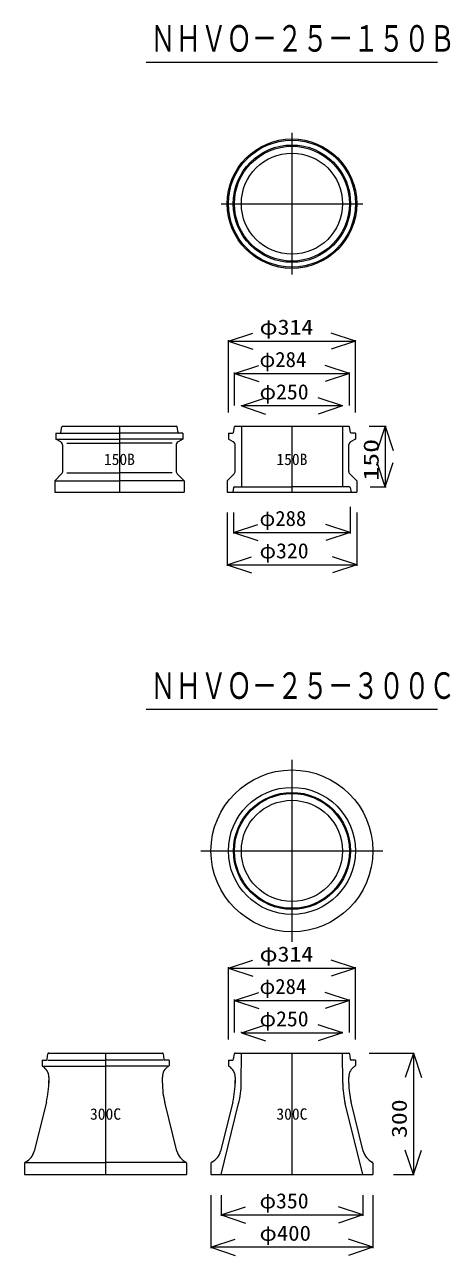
# Model space of a CAD drawing. Units: millimetres, scale not verified. Extents: x -6861 to 6861, y -3554 to 3095.
# Drawn here: x -3386 to -2334, y -549 to 2494 of the extents above; entities that cross this region are included whole.
import ezdxf
from ezdxf.enums import TextEntityAlignment as Align

# ---------------------------------------------------------------- set-up
doc = ezdxf.new("R2010")
doc.units = ezdxf.units.MM
doc.header["$LTSCALE"] = 20
for name, color, linetype, lineweight in [('0-0_0', 7, 'Continuous', 18), ('0-3_TEMP', 3, 'Continuous', 18), ('0-4_細線', 7, 'Continuous', 18)]:
    doc.layers.add(name, color=color, linetype=linetype, lineweight=lineweight)
doc.layers.add('0-7_注釈', color=1, linetype='Continuous')
doc.styles.add('ＭＳ ゴシック', font='')
doc.styles.get('ＭＳ ゴシック').set_extended_font_data('MS Gothic')

msp = doc.modelspace()

# ---------------------------------------------------------------- linework, layer by layer
at = {"layer": '0-0_0'}
for p, q in [((-3085.84, 2401.07), (-2365.84, 2401.07)), ((-2725.84, 2226.07), (-2725.84, 1876.07)), ((-2900.84, 2051.07), (-2550.84, 2051.07)), ((-2882.84, 1711.07), (-2822.84, 1731.07)), ((-2882.84, 1534.87), (-2882.84, 1713.36)), ((-2882.84, 1711.07), (-2568.84, 1711.07)), ((-2882.84, 1711.07), (-2822.84, 1691.07)), ((-2568.84, 1711.07), (-2628.84, 1731.07)), ((-2568.84, 1711.07), (-2628.84, 1691.07)), ((-2568.84, 1534.87), (-2568.84, 1713.36)), ((-2867.84, 1631.07), (-2807.84, 1651.07)), ((-2583.84, 1631.07), (-2643.84, 1651.07)), ((-2867.84, 1551.87), (-2867.84, 1633.36)), ((-2867.84, 1631.07), (-2583.84, 1631.07)), ((-2867.84, 1631.07), (-2807.84, 1611.07)), ((-2583.84, 1631.07), (-2643.84, 1611.07)), ((-2583.84, 1551.87), (-2583.84, 1633.36)), ((-2850.84, 1551.07), (-2790.84, 1571.07)), ((-2850.84, 1551.87), (-2850.84, 1553.36)), ((-2600.84, 1551.07), (-2660.84, 1571.07)), ((-2600.84, 1551.87), (-2600.84, 1553.36)), ((-2600.84, 1551.07), (-2850.84, 1551.07)), ((-2850.84, 1551.07), (-2790.84, 1531.07)), ((-2600.84, 1551.07), (-2660.84, 1531.07)), ((-2534.72, 1501.07), (-2493.17, 1501.07)), ((-2495.46, 1501.07), (-2515.46, 1441.07)), ((-2495.46, 1501.07), (-2495.46, 1351.07)), ((-2495.46, 1501.07), (-2475.46, 1441.07)), ((-2495.46, 1351.07), (-2515.46, 1411.07)), ((-2495.46, 1351.07), (-2475.46, 1411.07)), ((-2532.76, 1351.07), (-2493.17, 1351.07)), ((-2885.84, 1287.27), (-2885.84, 1155.79)), ((-2869.84, 1287.27), (-2869.84, 1235.79)), ((-2581.84, 1301.27), (-2581.84, 1235.79)), ((-2565.84, 1287.27), (-2565.84, 1155.79)), ((-2869.84, 1238.07), (-2809.84, 1258.07)), ((-2581.84, 1238.07), (-2641.84, 1258.07)), ((-2869.84, 1238.07), (-2581.84, 1238.07)), ((-2869.84, 1238.07), (-2809.84, 1218.07)), ((-2581.84, 1238.07), (-2641.84, 1218.07)), ((-2885.84, 1158.07), (-2825.84, 1178.07)), ((-2885.84, 1158.07), (-2565.84, 1158.07)), ((-2885.84, 1158.07), (-2825.84, 1138.07)), ((-2565.84, 1158.07), (-2625.84, 1178.07)), ((-2565.84, 1158.07), (-2625.84, 1138.07)), ((-3085.84, 801.07), (-2365.84, 801.07)), ((-2725.84, 676.07), (-2725.84, 226.07)), ((-2950.84, 451.07), (-2500.84, 451.07)), ((-2882.84, 161.07), (-2822.84, 181.07)), ((-2882.84, -15.13), (-2882.84, 163.36)), ((-2882.84, 161.07), (-2568.84, 161.07)), ((-2882.84, 161.07), (-2822.84, 141.07)), ((-2568.84, 161.07), (-2628.84, 181.07)), ((-2568.84, 161.07), (-2628.84, 141.07)), ((-2568.84, -15.13), (-2568.84, 163.36)), ((-2867.84, 81.07), (-2807.84, 101.07)), ((-2583.84, 81.07), (-2643.84, 101.07)), ((-2867.84, 1.87), (-2867.84, 83.36)), ((-2867.84, 81.07), (-2583.84, 81.07)), ((-2867.84, 81.07), (-2807.84, 61.07)), ((-2583.84, 81.07), (-2643.84, 61.07)), ((-2583.84, 1.87), (-2583.84, 83.36)), ((-2850.84, 1.07), (-2790.84, 21.07)), ((-2850.84, 1.87), (-2850.84, 3.36)), ((-2850.84, 1.07), (-2600.84, 1.07)), ((-2850.84, 1.07), (-2790.84, -18.93)), ((-2600.84, 1.07), (-2660.84, 21.07)), ((-2600.84, 1.07), (-2660.84, -18.93)), ((-2600.84, 1.87), (-2600.84, 3.36)), ((-2534.77, -48.93), (-2423.56, -48.93)), ((-2425.84, -48.93), (-2445.84, -108.93)), ((-2425.84, -48.93), (-2425.84, -348.93)), ((-2425.84, -48.93), (-2405.84, -108.93)), ((-2425.84, -348.93), (-2445.84, -288.93)), ((-2425.84, -348.93), (-2405.84, -288.93)), ((-2475.04, -348.93), (-2423.56, -348.93)), ((-2925.84, -399.73), (-2925.84, -531.21)), ((-2900.84, -399.73), (-2900.84, -451.21)), ((-2550.84, -399.73), (-2550.84, -451.21)), ((-2525.84, -399.73), (-2525.84, -531.21)), ((-2900.84, -448.93), (-2840.84, -428.93)), ((-2900.84, -448.93), (-2550.84, -448.93)), ((-2900.84, -448.93), (-2840.84, -468.93)), ((-2550.84, -448.93), (-2610.84, -428.93)), ((-2550.84, -448.93), (-2610.84, -468.93)), ((-2925.84, -528.93), (-2865.84, -508.93)), ((-2525.84, -528.93), (-2585.84, -508.93)), ((-2525.84, -528.93), (-2925.84, -528.93)), ((-2925.84, -528.93), (-2865.84, -548.93)), ((-2525.84, -528.93), (-2585.84, -548.93))]:
    msp.add_line(p, q, dxfattribs=at)
for centre, radius in [((-2725.84, 2051.07), 160), ((-2725.84, 2051.07), 157), ((-2725.84, 2051.07), 145), ((-2725.84, 2051.07), 142), ((-2725.84, 2051.07), 125), ((-2725.84, 451.07), 200), ((-2725.84, 451.07), 157), ((-2725.84, 451.07), 144.5), ((-2725.84, 451.07), 142), ((-2725.84, 451.07), 125)]:
    msp.add_circle(centre, radius, dxfattribs=at)
at = {"layer": '0-3_TEMP'}
for p, q in [((-3152.09, 1501.07), (-3152.09, 1338.07)), ((-2725.84, 1501.07), (-2725.84, 1338.07)), ((-3186.36, -48.93), (-3186.36, -348.93)), ((-2725.84, -48.93), (-2725.84, -348.93))]:
    msp.add_line(p, q, dxfattribs=at)
at = {"layer": '0-4_細線'}
for p, q in [((-3296.8, 1485.72), (-3294.38, 1499.42)), ((-3292.41, 1501.07), (-3011.77, 1501.07)), ((-3007.38, 1485.72), (-3009.8, 1499.42)), ((-2870.55, 1485.72), (-2868.13, 1499.42)), ((-2866.17, 1501.07), (-2585.52, 1501.07)), ((-2850.84, 1501.07), (-2850.84, 1351.07)), ((-2600.84, 1501.07), (-2600.84, 1351.07)), ((-2581.13, 1485.72), (-2583.55, 1499.42)), ((-3309.09, 1484.07), (-3152.09, 1484.07)), ((-3309.09, 1484.07), (-3309.09, 1469.07)), ((-3309.09, 1469.07), (-3152.09, 1469.07)), ((-3297.02, 1461.97), (-3309.09, 1469.07)), ((-2995.09, 1484.07), (-3152.09, 1484.07)), ((-2995.09, 1469.07), (-3152.09, 1469.07)), ((-2995.09, 1469.07), (-3007.16, 1461.97)), ((-2995.09, 1484.07), (-2995.09, 1469.07)), ((-2882.84, 1484.07), (-2882.84, 1469.07)), ((-2882.84, 1484.07), (-2872.52, 1484.07)), ((-2870.77, 1461.97), (-2882.84, 1469.07)), ((-2568.84, 1469.07), (-2580.91, 1461.97)), ((-2568.84, 1484.07), (-2579.17, 1484.07)), ((-2568.84, 1484.07), (-2568.84, 1469.07)), ((-3292.09, 1390.21), (-3292.09, 1453.35)), ((-3282.09, 1459.07), (-3152.09, 1459.07)), ((-3022.09, 1459.07), (-3152.09, 1459.07)), ((-3012.09, 1453.35), (-3012.09, 1390.21)), ((-2865.84, 1390.21), (-2865.84, 1453.35)), ((-2585.84, 1453.35), (-2585.84, 1390.21)), ((-3312.09, 1366.07), (-3295.02, 1383.14)), ((-3282.09, 1386.07), (-3152.09, 1386.07)), ((-3022.09, 1386.07), (-3152.09, 1386.07)), ((-2885.84, 1366.07), (-2868.77, 1383.14)), ((-2582.91, 1383.14), (-2565.84, 1366.07)), ((-3312.09, 1366.07), (-3152.09, 1366.07)), ((-3312.09, 1366.07), (-3312.09, 1338.07)), ((-2992.09, 1366.07), (-3152.09, 1366.07)), ((-2885.84, 1366.07), (-2885.84, 1338.07)), ((-2870.1, 1349.38), (-2871.84, 1338.07)), ((-2868.13, 1351.07), (-2725.84, 1351.07)), ((-2583.56, 1351.07), (-2725.84, 1351.07)), ((-2581.58, 1349.38), (-2579.84, 1338.07)), ((-2565.84, 1366.07), (-2565.84, 1338.07)), ((-3312.09, 1338.07), (-2992.09, 1338.07)), ((-2885.84, 1338.07), (-2565.84, 1338.07)), ((-3330.61, -64.22), (-3328.61, -50.64)), ((-3326.63, -48.93), (-3046.09, -48.93)), ((-3044.11, -50.64), (-3042.11, -64.22)), ((-2870.09, -64.22), (-2868.09, -50.64)), ((-2866.12, -48.93), (-2585.57, -48.93)), ((-2851.21, -123.26), (-2850.84, -48.93)), ((-2600.47, -123.26), (-2600.84, -48.93)), ((-2583.59, -50.64), (-2581.59, -64.22)), ((-3343.36, -65.93), (-3332.59, -65.93)), ((-3343.36, -65.93), (-3343.36, -79.12)), ((-3339.93, -80.93), (-3186.36, -80.93)), ((-3328.74, -65.93), (-3186.36, -65.93)), ((-3043.98, -65.93), (-3186.36, -65.93)), ((-3032.79, -80.93), (-3186.36, -80.93)), ((-3029.36, -65.93), (-3040.13, -65.93)), ((-3029.36, -65.93), (-3029.36, -79.13)), ((-2882.84, -65.93), (-2882.84, -79.12)), ((-2882.84, -65.93), (-2872.07, -65.93)), ((-2568.84, -65.93), (-2579.62, -65.93)), ((-2568.84, -65.93), (-2568.84, -79.13)), ((-3326.65, -107.97), (-3326.73, -123.19)), ((-3045.98, -123.22), (-3046.05, -107.97)), ((-2866.14, -107.97), (-2866.21, -123.19)), ((-2585.46, -123.22), (-2585.54, -107.97)), ((-3332.59, -170.24), (-3362.59, -291.48)), ((-3010.12, -291.48), (-3040.18, -170.04)), ((-2872.07, -170.24), (-2902.08, -291.48)), ((-2900.84, -348.93), (-2857.51, -173.84)), ((-2550.84, -348.93), (-2594.18, -173.84)), ((-2549.61, -291.48), (-2579.66, -170.04)), ((-3386.36, -318.93), (-3186.36, -318.93)), ((-3386.36, -320.89), (-3386.36, -348.93)), ((-2986.36, -318.93), (-3186.36, -318.93)), ((-2986.36, -320.89), (-2986.36, -348.93)), ((-2925.84, -320.89), (-2925.84, -348.93)), ((-2525.84, -320.89), (-2525.84, -348.93)), ((-3386.36, -348.93), (-2986.36, -348.93)), ((-2925.84, -348.93), (-2525.84, -348.93))]:
    msp.add_line(p, q, dxfattribs=at)
msp.add_lwpolyline([(-3009.16, 1383.14), (-2992.09, 1366.07), (-2992.09, 1338.07)], dxfattribs=at)
for centre, radius, start, end in [((-3292.41, 1499.07), 2, 90, 169.991), ((-3011.77, 1499.07), 2, 10.009, 90), ((-2866.17, 1499.07), 2, 90, 169.991), ((-2585.52, 1499.07), 2, 10.009, 90), ((-3298.77, 1486.07), 2, 270, 349.991), ((-3302.09, 1453.35), 10, 0, 59.534), ((-3002.09, 1453.35), 10, 120.466, 180), ((-3005.41, 1486.07), 2, 190.009, 270), ((-2872.52, 1486.07), 2, 270, 349.991), ((-2875.84, 1453.35), 10, 0, 59.534), ((-2575.84, 1453.35), 10, 120.466, 180), ((-2579.17, 1486.07), 2, 190.009, 270), ((-3302.09, 1390.21), 10, 315, 0), ((-3002.09, 1390.21), 10, 180, 225), ((-2875.84, 1390.21), 10, 315, 0), ((-2575.84, 1390.21), 10, 180, 225), ((-2868.13, 1349.07), 2, 90, 171.253), ((-2583.56, 1349.07), 2, 8.747, 90), ((-3326.63, -50.93), 2, 90, 171.634), ((-3046.09, -50.93), 2, 8.366, 90), ((-2866.12, -50.93), 2, 90, 171.634), ((-2585.57, -50.93), 2, 8.366, 90), ((-3340.36, -79.12), 3, 180, 240.41), ((-3356.65, -107.82), 30, 359.713, 60.41), ((-3332.59, -63.93), 2, 270, 351.633), ((-3016.05, -107.82), 30, 119.608, 180.287), ((-3040.13, -63.93), 2, 188.367, 270), ((-3032.36, -79.13), 3, 299.608, 0), ((-2879.84, -79.12), 3, 180, 240.41), ((-2896.14, -107.82), 30, 359.713, 60.41), ((-2872.07, -63.93), 2, 270, 351.633), ((-2555.54, -107.82), 30, 119.608, 180.287), ((-2579.62, -63.93), 2, 188.367, 270), ((-2571.84, -79.13), 3, 299.608, 0), ((-3526.73, -122.19), 200, 346.099, 1.51), ((-3066.21, -122.19), 200, 346.099, 1.51), ((-2845.98, -122.22), 200, 180.287, 193.833), ((-3066.21, -122.19), 215, 346.099, 359.713), ((-2385.47, -122.19), 215, 180.287, 193.901), ((-2385.47, -122.22), 200, 180.287, 193.833), ((-3401.42, -281.87), 40, 294.84, 346.099), ((-2971.3, -281.87), 40, 193.901, 245.161), ((-2940.91, -281.87), 40, 294.84, 346.099), ((-2510.78, -281.87), 40, 193.901, 245.161), ((-3383.36, -320.89), 3, 114.838, 179.998), ((-2989.36, -320.89), 3, 0.002, 65.162), ((-2922.84, -320.89), 3, 114.838, 179.998), ((-2528.84, -320.89), 3, 0.002, 65.162)]:
    msp.add_arc(centre, radius, start, end, dxfattribs=at)

# ---------------------------------------------------------------- texts
at = {"layer": '0-0_0', "style": 'ＭＳ ゴシック'}
for s, height, width, p in [('ＮＨＶＯ－２５－１５０Ｂ', 65.69, 0.7, (-3075.84, 2407.11)), ('φ314', 37.54, 1.15, (-2805.84, 1715.95)), ('φ250', 37.54, 1.05, (-2805.84, 1555.95)), ('φ320', 37.54, 1.05, (-2805.84, 1162.95)), ('ＮＨＶＯ－２５－３００Ｃ', 65.69, 0.7, (-3075.84, 807.11)), ('φ314', 37.54, 1.15, (-2805.84, 165.95)), ('φ250', 37.54, 1.05, (-2805.84, 5.95)), ('φ350', 37.54, 1.05, (-2805.84, -444.05)), ('φ400', 37.54, 1.1, (-2805.84, -524.05))]:
    msp.add_text(s, height=height, dxfattribs=dict(at, width=width)).set_placement(p, align=Align.BOTTOM_LEFT)
for s, p in [('φ284', (-2805.84, 1635.95)), ('φ288', (-2805.84, 1242.95)), ('φ284', (-2805.84, 85.95))]:
    msp.add_text(s, height=37.54, dxfattribs=at).set_placement(p, align=Align.BOTTOM_LEFT)
for s, width, p in [('150', 1.35, (-2500.34, 1366.07)), ('300', 1.25, (-2430.72, -258.93))]:
    msp.add_text(s, height=37.54, rotation=90, dxfattribs=dict(at, width=width)).set_placement(p, align=Align.BOTTOM_LEFT)
at = {"layer": '0-7_注釈', "style": 'ＭＳ ゴシック'}
for s, p in [('150B', (-3190.49, 1396.53)), ('150B', (-2764.24, 1396.53)), ('300C', (-3224.76, -221.97)), ('300C', (-2764.24, -221.97))]:
    msp.add_text(s, height=28.15, dxfattribs=at).set_placement(p, align=Align.BOTTOM_LEFT)

doc.saveas('drawing.dxf')
